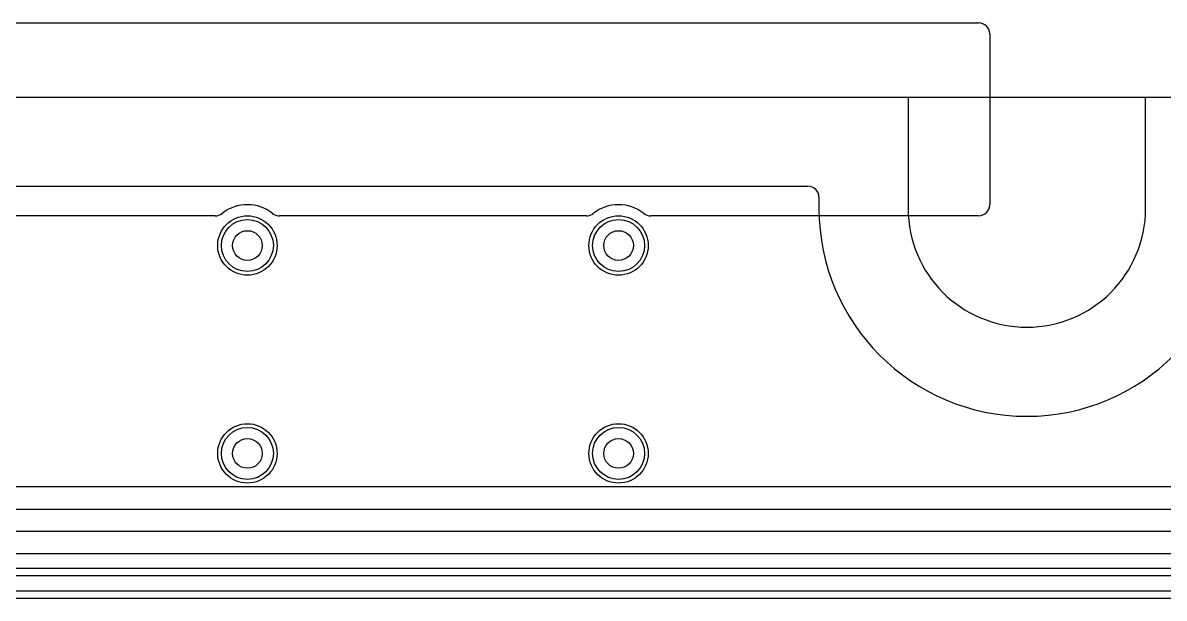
# Model space of a CAD drawing. Extents: x 0 to 57.3, y -1 to 20.5.
# Drawn here: x 33.99 to 41.67, y 16.62 to 20.5 of the extents above; entities that cross this region are included whole.
import ezdxf

# ---------------------------------------------------------------- set-up
doc = ezdxf.new("R2010")
doc.units = 0
for name, color, linetype in [('Hole', 1, 'CONTINUOUS'), ('L1', 3, 'CONTINUOUS'), ('L2', 3, 'CONTINUOUS'), ('L3', 3, 'CONTINUOUS'), ('L4', 3, 'CONTINUOUS'), ('Outline', 7, 'CONTINUOUS'), ('PartsArea-B', 111, 'CONTINUOUS'), ('Resist-A', 2, 'CONTINUOUS'), ('Resist-B', 2, 'CONTINUOUS'), ('Silk-A', 140, 'CONTINUOUS')]:
    doc.layers.add(name, color=color, linetype=linetype)

msp = doc.modelspace()

# ---------------------------------------------------------------- linework, layer by layer
at = {"layer": 'Hole'}
for centre in [(35.5, 19), (38, 19), (35.5, 17.6), (38, 17.6)]:
    msp.add_circle(centre, 0.1, dxfattribs=at)
at = {"layer": 'L1'}
for p, q in [((26.96176, 19.4), (39.275, 19.4)), ((39.35, 19.325), (39.35, 19.25))]:
    msp.add_line(p, q, dxfattribs=at)
for centre in [(35.5, 19), (38, 19), (35.5, 17.6), (38, 17.6)]:
    msp.add_circle(centre, 0.2, dxfattribs=at)
for centre, radius, start, end in [((39.275, 19.325), 0.075, 0, 90), ((40.75, 19.25), 1.4, 180, 0)]:
    msp.add_arc(centre, radius, start, end, dxfattribs=at)
at = {"layer": 'L2'}
for p, q in [((26.96177, 19.39996), (39.27499, 19.39996)), ((39.34996, 19.32499), (39.34996, 19.25))]:
    msp.add_line(p, q, dxfattribs=at)
for centre in [(35.5, 19), (38, 19), (35.5, 17.6), (38, 17.6)]:
    msp.add_circle(centre, 0.2, dxfattribs=at)
for centre, radius, start, end in [((39.27499, 19.32499), 0.07497, 0, 90), ((40.75, 19.25), 1.40004, 180, 0)]:
    msp.add_arc(centre, radius, start, end, dxfattribs=at)
at = {"layer": 'L3'}
for p, q in [((26.96177, 19.39996), (39.27499, 19.39996)), ((39.34996, 19.32499), (39.34996, 19.25)), ((44.15496, 17.37504), (33.51766, 17.37504)), ((33.51766, 17.225), (44.15496, 17.225)), ((44.15496, 17.075), (33.51766, 17.075)), ((33.51769, 16.925), (44.13136, 16.925)), ((44.13136, 16.775), (33.51769, 16.775)), ((33.51769, 16.62496), (43.6101, 16.62496))]:
    msp.add_line(p, q, dxfattribs=at)
for centre in [(35.5, 19), (38, 19), (35.5, 17.6), (38, 17.6)]:
    msp.add_circle(centre, 0.2, dxfattribs=at)
for centre, radius, start, end in [((39.27499, 19.32499), 0.07497, 0, 90), ((40.75, 19.25), 1.40004, 180, 0)]:
    msp.add_arc(centre, radius, start, end, dxfattribs=at)
at = {"layer": 'L4'}
for p, q in [((26.96177, 19.39996), (39.27499, 19.39996)), ((39.34996, 19.32499), (39.34996, 19.25)), ((43.8, 16.82504), (28.47808, 16.82504)), ((28.47808, 16.675), (43.8, 16.675))]:
    msp.add_line(p, q, dxfattribs=at)
for centre in [(35.5, 19), (38, 19), (35.5, 17.6), (38, 17.6)]:
    msp.add_circle(centre, 0.2, dxfattribs=at)
for centre, radius, start, end in [((39.27499, 19.32499), 0.07497, 0, 90), ((40.75, 19.25), 1.40004, 180, 0)]:
    msp.add_arc(centre, radius, start, end, dxfattribs=at)
at = {"layer": 'Outline'}
for p, q in [((26.5, 20), (39.95, 20)), ((39.95, 20), (39.95, 19.25)), ((41.55, 19.25), (41.55, 20)), ((41.55, 20), (47, 20))]:
    msp.add_line(p, q, dxfattribs=at)
msp.add_arc((40.75, 19.25), 0.8, 180, 0, dxfattribs=at)
at = {"layer": 'PartsArea-B'}
msp.add_line((0, 20), (57.3, 20), dxfattribs=at)
at = {"layer": 'Resist-A'}
for centre in [(35.5, 19), (38, 19), (35.5, 17.6), (38, 17.6)]:
    msp.add_circle(centre, 0.175, dxfattribs=at)
at = {"layer": 'Resist-B'}
for centre in [(35.5, 19), (38, 19), (35.5, 17.6), (38, 17.6)]:
    msp.add_circle(centre, 0.175, dxfattribs=at)
at = {"layer": 'Silk-A'}
for p, q in [((27.075, 20.5), (40.425, 20.5)), ((40.5, 20.425), (40.5, 19.275)), ((35.28349, 19.2), (33.21651, 19.2)), ((37.78349, 19.2), (35.71651, 19.2)), ((40.425, 19.2), (38.21651, 19.2))]:
    msp.add_line(p, q, dxfattribs=at)
for centre, radius, start, end in [((40.425, 20.425), 0.075, 0, 90), ((35.5, 19), 0.275, 51.786954, 128.213046), ((38, 19), 0.275, 51.786954, 128.213046), ((40.425, 19.275), 0.075, -90, 0), ((35.28349, 19.275), 0.075, -90, -51.783994), ((35.71651, 19.275), 0.075, -128.216006, -90), ((37.78349, 19.275), 0.075, -90, -51.783994), ((38.21651, 19.275), 0.075, -128.216006, -90)]:
    msp.add_arc(centre, radius, start, end, dxfattribs=at)

doc.saveas('drawing.dxf')
